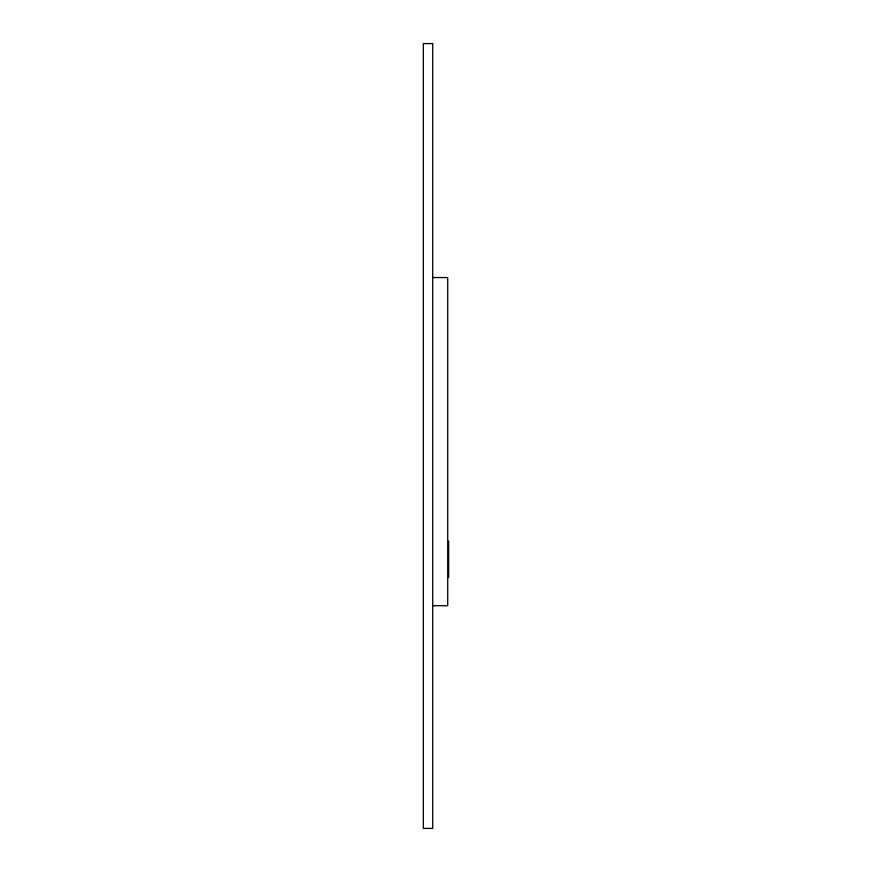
<?xml version="1.0" encoding="UTF-8"?>
<svg xmlns="http://www.w3.org/2000/svg" width="872" height="872" viewBox="0 0 872 872"><rect width="100%" height="100%" fill="white"/><g stroke="black" fill="none" stroke-linecap="round" stroke-linejoin="round"><path stroke-width="1.31" d="M432.719 277.547L447.718 277.547L447.718 605.713L432.719 605.713M448.655 541.032L448.655 577.569M432.719 43.6L423.345 43.6L423.345 828.4L432.719 828.4L432.719 43.6"/></g></svg>
